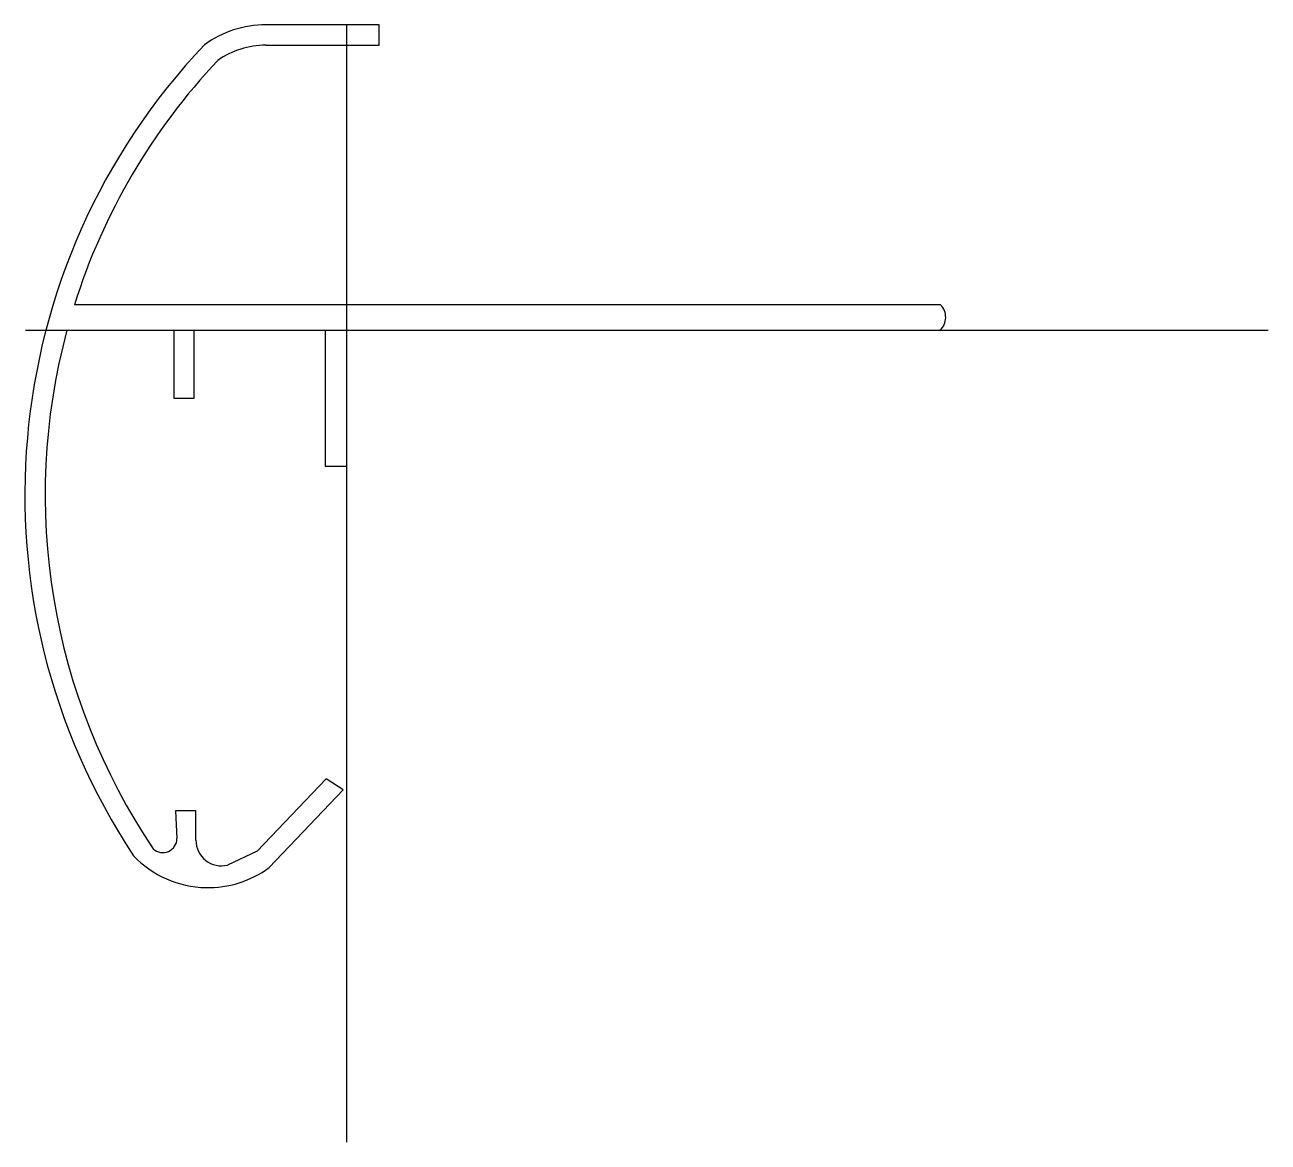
# Model space of a CAD drawing. Extents: x -18.6 to 54.7, y -47.9 to 18.
import ezdxf

# ---------------------------------------------------------------- set-up
doc = ezdxf.new("R2010")
doc.units = 0
doc.layers.get('0').update_dxf_attribs({"linetype": 'CONTINUOUS'})

msp = doc.modelspace()

# ---------------------------------------------------------------- linework, layer by layer
at = {"linetype": 'CONTINUOUS'}
for p, q in [((2.31, 18), (-4.36, 18)), ((2.31, 18), (-4.36, 18)), ((0.41, -47.85), (0.41, 18)), ((2.31, 16.8), (2.31, 18)), ((2.31, 16.8), (2.31, 18)), ((-4.37, 16.8), (2.31, 16.8)), ((-4.37, 16.8), (2.31, 16.8)), ((35.41, 1.5), (-15.66, 1.5)), ((35.41, 1.5), (-15.66, 1.5)), ((-18.55, 0), (54.73, 0)), ((-16.1, 0), (-9.79, 0)), ((-16.1, 0), (-9.79, 0)), ((-9.79, 0), (-9.79, -4)), ((-9.79, 0), (-9.79, -4)), ((-8.59, -4), (-8.59, 0)), ((-8.59, 0), (-0.88, 0)), ((-8.59, -4), (-8.59, 0)), ((-8.59, 0), (-0.88, 0)), ((-0.88, 0), (-0.88, -8)), ((-0.88, 0), (-0.88, -8)), ((0.41, -8), (0.41, 0)), ((0.41, 0), (35.38, 0)), ((0.41, -8), (0.41, 0)), ((0.41, 0), (35.38, 0)), ((-9.79, -4), (-8.59, -4)), ((-9.79, -4), (-8.59, -4)), ((-0.88, -8), (0.41, -8)), ((-0.88, -8), (0.41, -8)), ((-0.81, -26.43), (-4.89, -30.71)), ((-0.81, -26.43), (-4.89, -30.71)), ((-4.18, -31.67), (0.19, -27.09)), ((-4.18, -31.67), (0.19, -27.09)), ((0.19, -27.09), (-0.81, -26.43)), ((0.19, -27.09), (-0.81, -26.43)), ((-8.49, -28.33), (-9.69, -28.33)), ((-9.69, -28.33), (-9.61, -29.96)), ((-8.49, -28.33), (-9.69, -28.33)), ((-9.69, -28.33), (-9.61, -29.96)), ((-8.49, -30.06), (-8.49, -28.33)), ((-8.49, -30.06), (-8.49, -28.33)), ((-4.89, -30.71), (-6.63, -31.52)), ((-4.89, -30.71), (-6.63, -31.52))]:
    msp.add_line(p, q, dxfattribs=at)
for centre, radius, start, end in [((-4.394, 11.93), 6.07, 89.68234, 126.33312), ((-4.394, 11.93), 6.07, 89.68234, 126.33312), ((19.92, -9.699), 38.5, 136.46436, 213.53822), ((19.92, -9.699), 38.5, 136.46436, 213.53822), ((-4.393, 11.93), 4.87, 89.72458, 125.19085), ((-4.393, 11.93), 4.87, 89.72458, 125.19085), ((19.919, -9.7), 37.3, 136.63947, 162.5268), ((19.919, -9.7), 37.3, 136.63947, 162.5268), ((34.689, 0.764), 1.03, 312.11009, 45.59838), ((34.689, 0.764), 1.03, 312.11009, 45.59838), ((19.915, -9.705), 37.3, 164.91836, 213.99412), ((19.915, -9.705), 37.3, 164.91836, 213.99412), ((-10.44, -29.957), 0.83, 226.62622, 359.77096), ((-10.44, -29.957), 0.83, 226.62622, 359.77096), ((-6.99, -30.064), 1.5, 179.85325, 283.88673), ((-6.99, -30.064), 1.5, 179.85325, 283.88673), ((-7.777, -26.781), 6.07, 223.63319, 268.74168), ((-7.777, -26.781), 6.07, 223.63319, 268.74168), ((-7.778, -26.781), 6.07, 268.7555, 306.35444), ((-7.778, -26.781), 6.07, 268.7555, 306.35444)]:
    msp.add_arc(centre, radius, start, end, dxfattribs=at)

doc.saveas('drawing.dxf')
